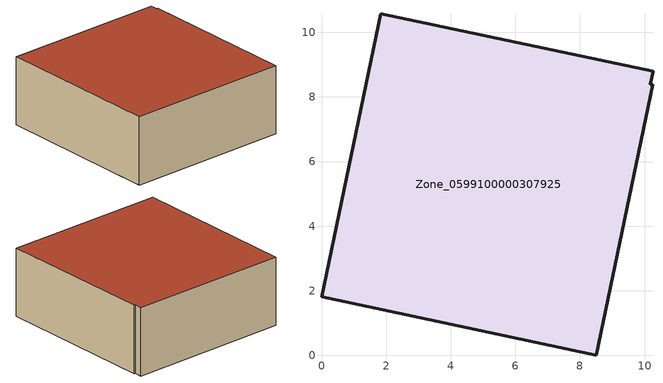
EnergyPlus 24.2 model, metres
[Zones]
Zone_0599100000307925
 floor ground (C_G): 10.26,8.8 10.18,8.39 10.26,8.38 8.5,0 0,1.82 1.84,10.58 z0
 wall outside (C_F): 10.26,8.8 1.84,10.58 0,1.82 8.5,0 10.26,8.38 10.18,8.39 10.26,8.8 z0:3.63
 roof outside (C_R): 10.18,8.39 10.26,8.8 1.84,10.58 0,1.82 8.5,0 10.26,8.38 z3.63
[BUILDING]
Pand.0599100000307925: North Axis=0; Terrain=City; Loads Convergence Tolerance Value=0.04; Temperature Convergence Tolerance Value=0.4; Solar Distribution=FullExterior; Maximum Number of Warmup Days=25; Minimum Number of Warmup Days=1
[Site:Location]
Rotterdam.The.Hague.AP_ZH_NLD Design_Conditions: Latitude=51.96; Longitude=4.45; Time Zone=1; Elevation=-4.5
[SITE:GROUNDTEMPERATURE:BUILDINGSURFACE]
18, 18, 18, 18, 18, 18, 18, 18, 18, 18, 18, 18
[MATERIAL] Thermal Absorptance=0.9; Solar Absorptance=0.7; Visible Absorptance=0.7
Name | Roughness | Thickness | Conductivity | Density | Specific Heat
G.TC.1946-1964 | MediumSmooth | 0.15 | 1 | 540 | 1210
F.TC.1946-1964 | Rough | 0.3 | 0.857143 | 1920 | 840
R.TC.1946-1964 | MediumRough | 0.2 | 0.235294 | 1500 | 1000
[CONSTRUCTION]
C_G: G.TC.1946-1964
C_F: F.TC.1946-1964
C_R: R.TC.1946-1964
[ZONE]
Zone_0599100000307925: Type=1; Multiplier=1; Ceiling Height=Autocalculate; Volume=Autocalculate; Floor Area=autocalculate; Part of Total Floor Area=Yes
[ZONEINFILTRATION:DESIGNFLOWRATE]
Infil_Zone_0599100000307925: Zone or ZoneList or Space or SpaceList=Zone_0599100000307925; Schedule=AlwaysOn; Design Flow Rate Calculation Method=Flow/Area; Flow Rate per Floor Area=0.003; Constant Term Coefficient=1; Temperature Term Coefficient=0; Velocity Term Coefficient=0; Velocity Squared Term Coefficient=0
[HVACTEMPLATE:ZONE:IDEALLOADSAIRSYSTEM]
Zone_0599100000307925: Maximum Heating Supply Air Temperature=50; Minimum Cooling Supply Air Temperature=13; Maximum Heating Supply Air Humidity Ratio=0.0156; Minimum Cooling Supply Air Humidity Ratio=0.0077; Heating Limit=NoLimit; Cooling Limit=NoLimit; Dehumidification Control Type=ConstantSensibleHeatRatio; Cooling Sensible Heat Ratio=0.7; Dehumidification Setpoint=60; Humidification Control Type=None; Humidification Setpoint=30; Outdoor Air Method=None; Outdoor Air Flow Rate per Person=0.00944; Outdoor Air Flow Rate per Zone Floor Area=0; Outdoor Air Flow Rate per Zone=0; Demand Controlled Ventilation Type=None; Outdoor Air Economizer Type=NoEconomizer; Heat Recovery Type=None; Sensible Heat Recovery Effectiveness=0.7; Latent Heat Recovery Effectiveness=0.65
[ZONECONTROL:THERMOSTAT]
ThermostatControl_Zone_0599100000307925: Zone or ZoneList=Zone_0599100000307925; Control Type Schedule=DualSetpointControlType; Control 1=Thermostat_Zone_0599100000307925; Temperature Difference Between Cutout And Setpoint=0
[THERMOSTATSETPOINT:DUALSETPOINT]
Thermostat_Zone_0599100000307925: Heating Setpoint Temperature Schedule=HeatingSetpoint_Zone_0599100000307925; Cooling Setpoint Temperature Schedule=CoolingSetpoint_Zone_0599100000307925
[SCHEDULE:COMPACT]
HeatingSetpoint_Zone_0599100000307925: Through: 12/31, For: AllDays, Until: 24:00, 21
CoolingSetpoint_Zone_0599100000307925: Through: 12/31, For: AllDays, Until: 24:00, 24
DualSetpointControlType: Through: 12/31, For: AllDays, Until: 24:00, 4
AlwaysOn: Through: 12/31, For: AllDays, Until: 24:00, 1
